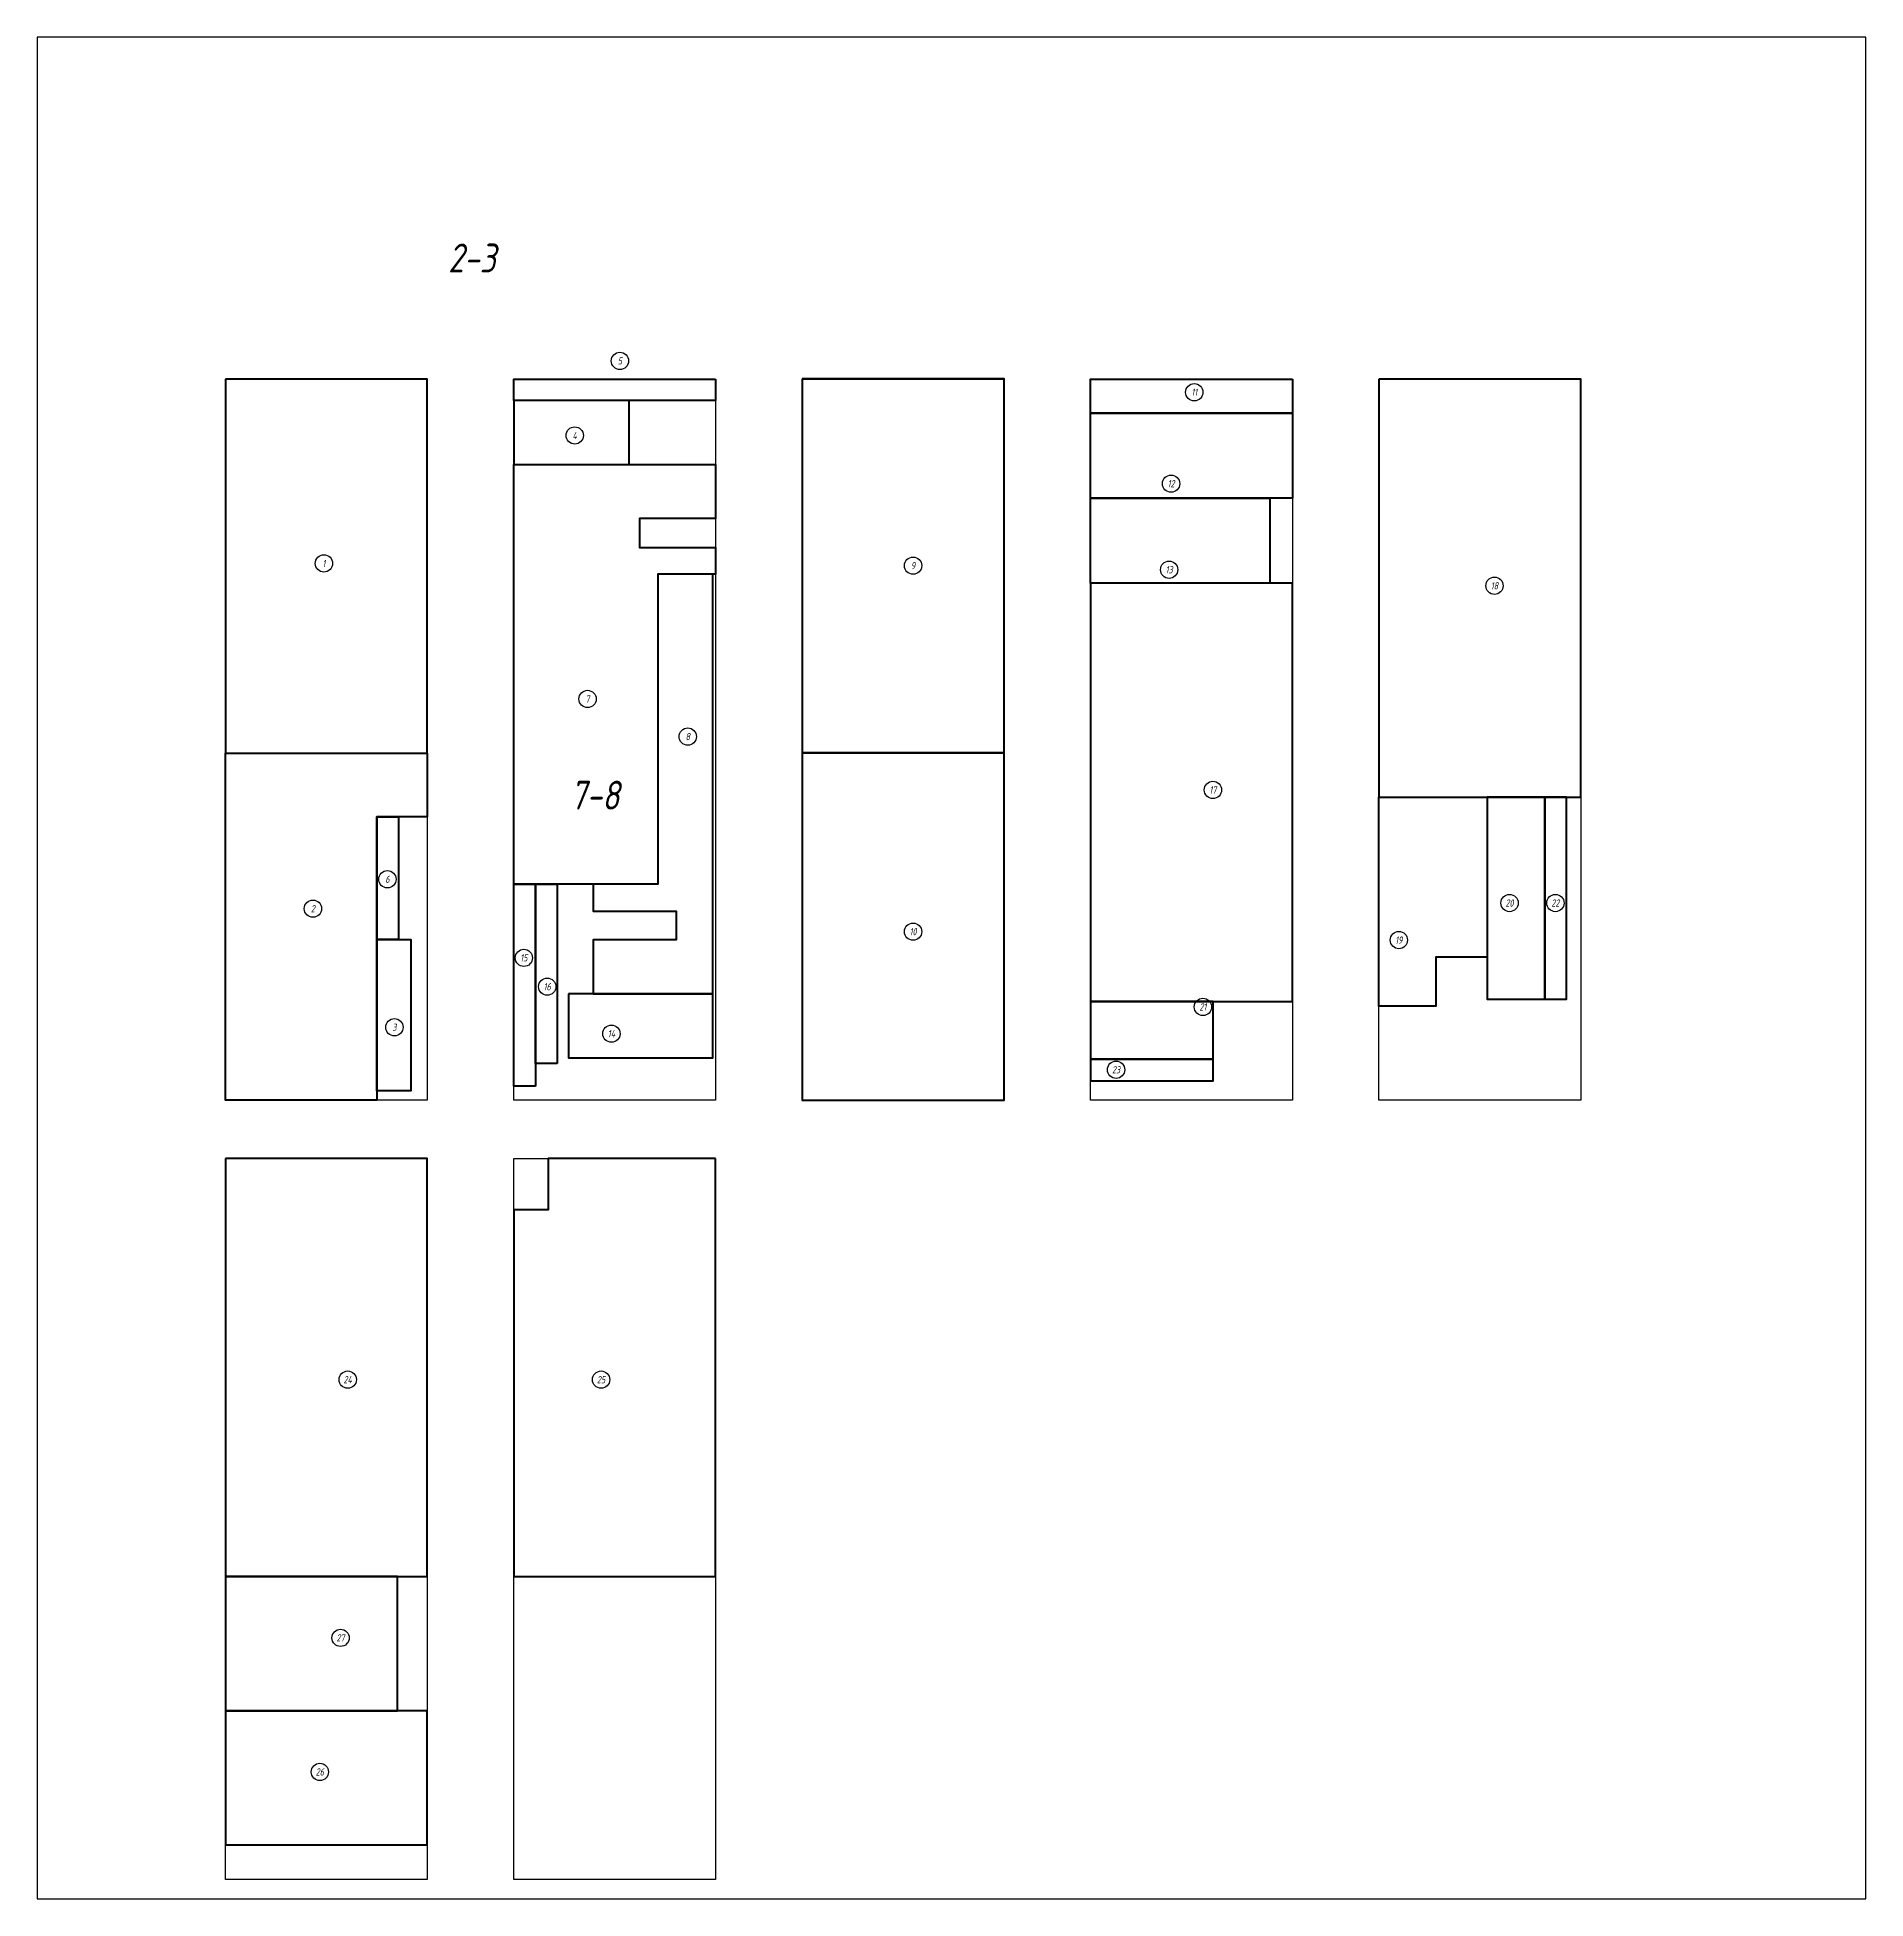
# Model space of a CAD drawing. Header units: millimetres. Extents: x -58926 to 122586, y -58688 to 8347.
# Drawn here: x -25019 to -12338, y -38601 to -25692 of the extents above; entities that cross this region are included whole.
import ezdxf
from ezdxf.enums import TextEntityAlignment as Align

# ---------------------------------------------------------------- set-up
doc = ezdxf.new("R2010")
doc.units = ezdxf.units.MM
doc.layers.add('100 noprint', color=1, linetype='Continuous', plot=False)
doc.layers.add('102 Звукоизоляция', color=7, linetype='Continuous')
doc.styles.add('ГОСТ-ISOCPEUR', font='isocpeui.ttf', dxfattribs={"width": 0.8})

msp = doc.modelspace()

# ---------------------------------------------------------------- linework, layer by layer
at = {"linetype": 'Continuous', "ltscale": 10, "flags": 128}
for points in [[(-23713.757, -28062.3), (-22313.757, -28062.3), (-22313.757, -33062.3), (-23713.757, -33062.3)], [(-21713.757, -28062.3), (-20313.757, -28062.3), (-20313.757, -33062.3), (-21713.757, -33062.3)], [(-19713.757, -28062.3), (-18313.757, -28062.3), (-18313.757, -33062.3), (-19713.757, -33062.3)], [(-17713.757, -28062.3), (-16313.757, -28062.3), (-16313.757, -33062.3), (-17713.757, -33062.3)], [(-15713.757, -28062.3), (-14313.757, -28062.3), (-14313.757, -33062.3), (-15713.757, -33062.3)], [(-23713.757, -33467.121), (-22313.757, -33467.121), (-22313.757, -38467.121), (-23713.757, -38467.121)], [(-21713.757, -33467.121), (-20313.757, -33467.121), (-20313.757, -38467.121), (-21713.757, -38467.121)]]:
    msp.add_lwpolyline(points, close=True, dxfattribs=at)
at = {"layer": '100 noprint'}
msp.add_lwpolyline([(-25018.635, -25692.141), (-25018.635, -38600.849), (-12337.727, -38600.849), (-12337.727, -25692.141)], close=True, dxfattribs=at)
at = {"layer": '102 Звукоизоляция', "color": 74, "linetype": 'Continuous', "lineweight": 40, "ltscale": 10, "flags": 128}
for points in [[(-23713.757, -28062.3), (-23713.757, -30655.8), (-22313.757, -30655.8), (-22313.757, -28062.3)], [(-20313.757, -28062.3), (-20313.757, -28212.3), (-21713.757, -28212.3), (-21713.757, -28062.3)], [(-19713.757, -28061.3), (-19713.757, -30654.8), (-18313.757, -30654.8), (-18313.757, -28061.3)], [(-16313.757, -28062.3), (-16313.757, -28298.3), (-17713.757, -28298.3), (-17713.757, -28062.3)], [(-15713.757, -28062.3), (-15713.757, -30962.3), (-14313.757, -30962.3), (-14313.757, -28062.3)], [(-21713.757, -28212.3), (-21713.757, -28655.8), (-20913.757, -28655.8), (-20913.757, -28212.3)], [(-16313.757, -28298.3), (-16313.757, -28888.3), (-17713.757, -28888.3), (-17713.757, -28298.3)], [(-21713.757, -31565.8), (-21713.757, -28655.8), (-20313.757, -28655.8), (-20313.757, -29029.8), (-20840.757, -29029.8), (-20840.757, -29229.8), (-20313.757, -29229.8), (-20313.757, -29415.8), (-20713.757, -29415.8), (-20713.757, -31565.8)], [(-16470.257, -28888.3), (-16470.257, -29478.3), (-17713.757, -29478.3), (-17713.757, -28888.3)], [(-21163.757, -32325.8), (-20333.757, -32325.8), (-20333.757, -29415.8), (-20713.757, -29415.8), (-20713.757, -31565.8), (-21163.757, -31565.8), (-21163.757, -31751.8), (-20586.757, -31751.8), (-20586.757, -31951.8), (-21163.757, -31951.8)], [(-17713.757, -29478.3), (-17713.757, -32378.3), (-16313.757, -32378.3), (-16313.757, -29478.3)], [(-23713.757, -30655.8), (-22313.757, -30655.8), (-22313.757, -31099.3), (-22663.757, -31099.3), (-22663.757, -33062.3), (-23713.757, -33062.3)], [(-19713.757, -30654.8), (-19713.757, -33062.3), (-18313.757, -33062.3), (-18313.757, -30654.8)], [(-14963.757, -30962.3), (-14963.757, -32072.3), (-15320.257, -32072.3), (-15320.257, -32412.3), (-15713.757, -32412.3), (-15713.757, -30962.3)], [(-14963.757, -30962.3), (-14963.757, -32362.3), (-14563.757, -32362.3), (-14563.757, -30962.3)], [(-14563.757, -30962.3), (-14563.757, -32362.3), (-14413.757, -32362.3), (-14413.757, -30962.3)], [(-22663.757, -31099.3), (-22513.757, -31099.3), (-22513.757, -31949.3), (-22663.757, -31949.3)], [(-21563.757, -32965.8), (-21713.757, -32965.8), (-21713.757, -31565.8), (-21563.757, -31565.8)], [(-21413.757, -32809.3), (-21563.757, -32809.3), (-21563.757, -31565.8), (-21413.757, -31565.8)], [(-22663.757, -31949.3), (-22426.757, -31949.3), (-22426.757, -32999.3), (-22663.757, -32999.3)], [(-21333.757, -32325.8), (-21333.757, -32769.3), (-20333.757, -32769.3), (-20333.757, -32325.8)], [(-17713.757, -32778.3), (-16863.757, -32778.3), (-16863.757, -32378.3), (-17713.757, -32378.3)], [(-17713.757, -32928.3), (-16863.757, -32928.3), (-16863.757, -32778.3), (-17713.757, -32778.3)], [(-23713.757, -33467.121), (-23713.757, -36367.121), (-22313.757, -36367.121), (-22313.757, -33467.121)], [(-20313.757, -33467.121), (-21474.757, -33467.121), (-21474.757, -33823.621), (-21713.757, -33823.621), (-21713.757, -36367.121), (-20313.757, -36367.121)], [(-22520.257, -36367.121), (-23713.757, -36367.121), (-23713.757, -37297.121), (-22520.257, -37297.121)], [(-22313.757, -37297.121), (-23713.757, -37297.121), (-23713.757, -38227.121), (-22313.757, -38227.121)]]:
    msp.add_lwpolyline(points, close=True, dxfattribs=at)
at = {"layer": '102 Звукоизоляция', "color": 74}
for centre in [(-20977.755, -27936.458), (-16994.582, -28154.059), (-21290.82, -28453.774), (-17155.272, -28787.945), (-23030.463, -29340.91), (-18944.582, -29356.484), (-17168.786, -29384.514), (-14912.534, -29495.88), (-21202.248, -30280.978), (-20506.907, -30541.867), (-16865.246, -30911.88), (-22590.342, -31531.287), (-23106.662, -31735.087), (-14808.248, -31695.88), (-14490.13, -31695.88), (-18944.582, -31894.488), (-15575.819, -31952.607), (-21643.937, -32076.089), (-21482.034, -32275.915), (-16934.382, -32416.434), (-22541.571, -32557.697), (-21036.543, -32601.938), (-17536.738, -32852.073), (-22865.246, -35001.025), (-21108.066, -35001.025), (-22915.162, -36791.493), (-23058.662, -37721.493)]:
    msp.add_circle(centre, 60, dxfattribs=at)

# ---------------------------------------------------------------- texts
at = {"layer": '100 noprint', "linetype": 'Continuous', "style": 'ГОСТ-ISOCPEUR', "width": 0.8}
for s, p in [('2-3', (-22168.885, -27323.098)), ('7-8', (-21322.323, -31047.972))]:
    msp.add_text(s, height=200, dxfattribs=at).set_placement(p)
at = {"layer": '102 Звукоизоляция', "color": 74, "style": 'ГОСТ-ISOCPEUR', "width": 0.8}
for s, p in [('5', (-20977.755, -27936.458)), ('11', (-16994.582, -28154.059)), ('4', (-21290.82, -28453.774)), ('12', (-17155.272, -28787.945)), ('1', (-23030.463, -29340.91)), ('9', (-18944.582, -29356.484)), ('13', (-17168.786, -29384.514)), ('18', (-14912.534, -29495.88)), ('7', (-21202.248, -30280.978)), ('8', (-20506.907, -30541.867)), ('17', (-16865.246, -30911.88)), ('6', (-22590.342, -31531.287)), ('2', (-23106.662, -31735.087)), ('20', (-14808.248, -31695.88)), ('22', (-14490.13, -31695.88)), ('10', (-18944.582, -31894.488)), ('19', (-15575.819, -31952.607)), ('15', (-21643.937, -32076.089)), ('16', (-21482.034, -32275.915)), ('21', (-16934.382, -32416.434)), ('3', (-22541.571, -32557.697)), ('14', (-21036.543, -32601.938)), ('23', (-17536.738, -32852.073)), ('24', (-22865.246, -35001.025)), ('25', (-21108.066, -35001.025)), ('27', (-22915.162, -36791.493)), ('26', (-23058.662, -37721.493))]:
    msp.add_text(s, height=50, dxfattribs=at).set_placement(p, align=Align.MIDDLE)

doc.saveas('drawing.dxf')
